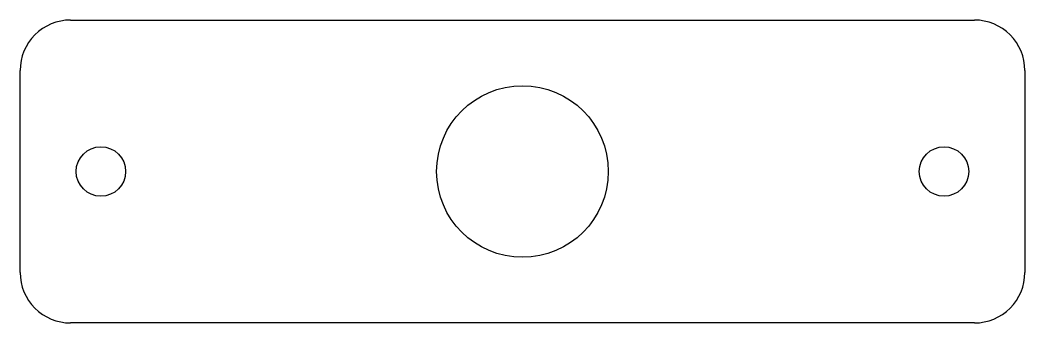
# Model space of a CAD drawing. Header units: metres. Extents: x -5 to 94.5, y -30 to 0.
import ezdxf

# ---------------------------------------------------------------- set-up
doc = ezdxf.new("R2010")
doc.units = ezdxf.units.M

msp = doc.modelspace()

# ---------------------------------------------------------------- linework, layer by layer
for p, q in [((0, 0), (89.49, 0)), ((0, 0), (0, 0)), ((-5, -25), (-5, -5)), ((94.49, -5), (94.49, -25)), ((89.49, -30), (0, -30))]:
    msp.add_line(p, q)
for centre, radius in [((44.74, -15), 8.5), ((3, -15), 2.45), ((86.48, -15), 2.45)]:
    msp.add_circle(centre, radius)
for centre, start, end in [((0, -5), 90, 135), ((89.49, -5), 405, 450), ((0, -5), 135, 180), ((89.49, -5), 360, 405), ((0, -25), 180, 225), ((89.49, -25), 315, 360), ((0, -25), 225, 270), ((89.49, -25), 270, 315)]:
    msp.add_arc(centre, 5, start, end)

doc.saveas('drawing.dxf')
